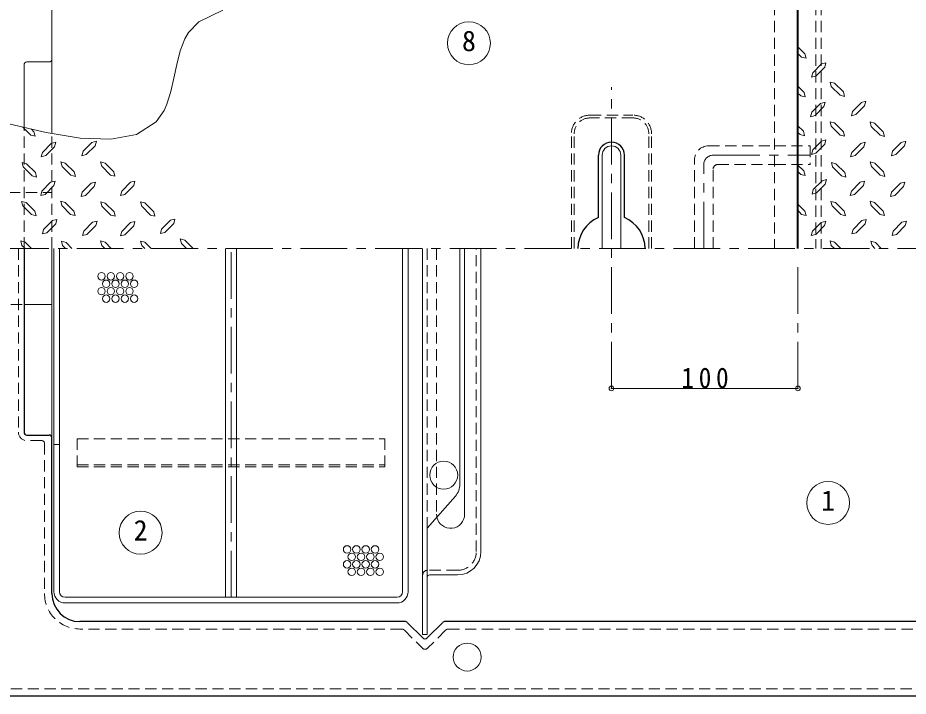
# Model space of a CAD drawing. Units: millimetres at full size, sheet at 1:5; details may follow other scales. Extents: x -1061 to 964, y -679 to 726.
# Drawn here: x -611.2 to -133.8, y 82.5 to 446.1 of the extents above; entities that cross this region are included whole.
import ezdxf
from ezdxf.enums import TextEntityAlignment as Align

# ---------------------------------------------------------------- set-up
doc = ezdxf.new("R2010")
doc.units = ezdxf.units.MM
doc.header["$LTSCALE"] = 5
doc.header["$PDMODE"] = 32
doc.header["$PDSIZE"] = 2.5
doc.linetypes.add('CHAIN1', pattern=[8, 5, -1, 1, -1])
doc.linetypes.add('DASHED1', pattern=[1.8, 1.2, -0.6])
doc.layers.add('0-0', color=4, linetype='Continuous', lineweight=9)
doc.styles.add('ＭＳ ゴシック', font='')
doc.styles.get('ＭＳ ゴシック').set_extended_font_data('MS Gothic')

msp = doc.modelspace()

# ---------------------------------------------------------------- linework, layer by layer
at = {"layer": '0-0', "color": 1, "lineweight": 40}
msp.add_line((-192.901, 322.457), (-192.901, 556.457), dxfattribs=at)
at = {"layer": '0-0', "color": 7, "linetype": 'DASHED1', "lineweight": 18}
for p, q in [((-205.401, 516.457), (-205.401, 322.457)), ((-180.401, 516.457), (-180.401, 322.457)), ((-304.401, 393.957), (-281.401, 393.957)), ((-281.401, 392.457), (-304.401, 392.457)), ((-314.401, 322.457), (-314.401, 383.957)), ((-312.901, 322.457), (-312.901, 383.957)), ((-272.901, 322.457), (-272.901, 383.957)), ((-271.401, 322.457), (-271.401, 383.957)), ((-240.901, 377.457), (-205.401, 377.457)), ((-248.401, 322.457), (-248.401, 369.957)), ((-238.401, 322.457), (-238.401, 364.957)), ((-235.901, 367.457), (-205.401, 367.457)), ((-610.901, 322.457), (-610.901, 223.957)), ((-598.401, 219.457), (-606.401, 219.457)), ((-596.901, 217.957), (-596.901, 137.457)), ((-405.386, 118.457), (-577.901, 118.457)), ((-403.972, 117.871), (-394.315, 108.214)), ((-381.83, 117.871), (-391.486, 108.214)), ((-5.386, 118.457), (-380.415, 118.457)), ((237.099, 86.457), (-622.901, 86.457))]:
    msp.add_line(p, q, dxfattribs=at)
at = {"layer": '0-0', "linetype": 'DASHED1'}
for p, q in [((-183.401, 516.457), (-183.401, 322.457)), ((-607.901, 322.457), (-607.901, 387.381)), ((-592.901, 322.457), (-592.901, 384.168)), ((-205.401, 377.457), (-186.401, 377.457)), ((-186.401, 377.457), (-186.401, 367.457)), ((-205.401, 367.457), (-186.401, 367.457)), ((-642.901, 352.457), (-592.901, 352.457)), ((-391.651, 172.457), (-391.651, 322.457)), ((-386.651, 322.457), (-386.651, 179.957)), ((-365.401, 159.957), (-365.401, 322.457)), ((-632.901, 292.457), (-607.901, 292.457)), ((-579.401, 205.457), (-579.401, 220.457)), ((-579.401, 220.457), (-414.401, 220.457)), ((-414.401, 205.457), (-414.401, 220.457)), ((-579.401, 206.457), (-414.401, 206.457)), ((-579.401, 205.457), (-414.401, 205.457)), ((-375.401, 149.957), (-391.651, 149.957))]:
    msp.add_line(p, q, dxfattribs=at)
at = {"layer": '0-0'}
for p, q in [((-592.901, 384.168), (-592.901, 507.457)), ((-189.263, 426.857), (-192.901, 430.64)), ((-190.988, 425.057), (-192.901, 426.969)), ((-190.988, 425.057), (-188.588, 424.457)), ((-189.263, 426.857), (-188.588, 424.457)), ((-607.901, 420.957), (-607.901, 387.381)), ((-606.401, 422.457), (-594.401, 422.457)), ((-180.338, 421.382), (-184.988, 416.657)), ((-180.338, 421.382), (-177.938, 422.057)), ((-178.538, 419.657), (-177.938, 422.057)), ((-185.663, 414.257), (-184.988, 416.657)), ((-178.538, 419.657), (-183.263, 414.932)), ((-183.263, 414.932), (-185.663, 414.257)), ((-175.688, 411.707), (-173.288, 411.032)), ((-175.013, 409.307), (-175.688, 411.707)), ((-168.563, 406.382), (-173.288, 411.032)), ((-189.638, 406.082), (-192.901, 409.475)), ((-191.363, 404.282), (-192.901, 405.819)), ((-189.638, 406.082), (-188.963, 403.682)), ((-170.288, 404.582), (-175.013, 409.307)), ((-168.563, 406.382), (-167.888, 403.982)), ((-191.363, 404.282), (-188.963, 403.682)), ((-170.288, 404.582), (-167.888, 403.982)), ((-158.888, 400.682), (-156.488, 401.357)), ((-157.163, 398.957), (-156.488, 401.357)), ((-180.788, 400.232), (-185.438, 395.507)), ((-178.988, 398.507), (-183.713, 393.707)), ((-180.788, 400.232), (-178.388, 400.832)), ((-178.988, 398.507), (-178.388, 400.832)), ((-158.888, 400.682), (-163.613, 395.957)), ((-157.163, 398.957), (-161.888, 394.232)), ((-186.113, 393.107), (-185.438, 395.507)), ((-183.713, 393.707), (-186.113, 393.107)), ((-604.288, 383.282), (-608.531, 387.524)), ((-189.938, 385.307), (-192.901, 388.269)), ((-175.688, 390.407), (-173.288, 389.807)), ((-175.088, 388.082), (-175.688, 390.407)), ((-170.288, 383.282), (-175.088, 388.082)), ((-168.563, 385.082), (-173.288, 389.807)), ((-154.238, 390.332), (-151.838, 389.657)), ((-153.638, 387.932), (-154.238, 390.332)), ((-148.913, 383.207), (-153.638, 387.932)), ((-147.188, 384.932), (-151.838, 389.657)), ((-604.288, 383.282), (-601.963, 382.682)), ((-602.563, 385.082), (-603.968, 386.486)), ((-602.563, 385.082), (-601.963, 382.682)), ((-191.738, 383.507), (-192.901, 384.669)), ((-191.738, 383.507), (-189.338, 382.907)), ((-189.938, 385.307), (-189.338, 382.907)), ((-170.288, 383.282), (-167.963, 382.682)), ((-168.563, 385.082), (-167.963, 382.682)), ((-148.913, 383.207), (-146.513, 382.532)), ((-147.188, 384.932), (-146.513, 382.532)), ((-593.263, 378.707), (-597.988, 373.982)), ((-593.263, 378.707), (-590.863, 379.382)), ((-591.538, 376.982), (-590.863, 379.382)), ((-571.513, 379.307), (-576.238, 374.582)), ((-571.513, 379.307), (-569.113, 379.982)), ((-569.788, 377.582), (-569.113, 379.982)), ((-180.338, 380.057), (-184.988, 375.332)), ((-178.538, 378.332), (-183.263, 373.532)), ((-180.338, 380.057), (-177.938, 380.657)), ((-178.538, 378.332), (-177.938, 380.657)), ((-159.263, 378.707), (-163.988, 373.982)), ((-159.263, 378.707), (-156.863, 379.382)), ((-157.538, 376.982), (-156.863, 379.382)), ((-137.513, 379.307), (-142.238, 374.582)), ((-137.513, 379.307), (-135.113, 379.982)), ((-135.788, 377.582), (-135.113, 379.982)), ((-591.538, 376.982), (-596.263, 372.257)), ((-185.663, 372.932), (-184.988, 375.332)), ((-183.263, 373.532), (-185.663, 372.932)), ((-157.538, 376.982), (-162.263, 372.257)), ((-608.938, 368.582), (-606.538, 367.907)), ((-608.338, 366.182), (-608.938, 368.582)), ((-601.813, 363.182), (-606.538, 367.907)), ((-588.163, 368.882), (-585.763, 368.207)), ((-587.488, 366.482), (-588.163, 368.882)), ((-581.038, 363.482), (-585.763, 368.207)), ((-566.863, 368.882), (-564.463, 368.282)), ((-566.263, 366.557), (-566.863, 368.882)), ((-559.738, 363.557), (-564.463, 368.282)), ((-174.938, 368.582), (-172.538, 367.907)), ((-174.338, 366.182), (-174.938, 368.582)), ((-167.813, 363.182), (-172.538, 367.907)), ((-154.163, 368.882), (-151.763, 368.207)), ((-153.488, 366.482), (-154.163, 368.882)), ((-147.038, 363.482), (-151.763, 368.207)), ((-603.538, 361.457), (-608.338, 366.182)), ((-601.813, 363.182), (-601.213, 360.782)), ((-582.763, 361.757), (-587.488, 366.482)), ((-581.038, 363.482), (-580.363, 361.082)), ((-561.463, 361.832), (-566.263, 366.557)), ((-559.738, 363.557), (-559.138, 361.157)), ((-189.713, 364.007), (-192.901, 367.194)), ((-191.438, 362.207), (-192.901, 363.669)), ((-189.713, 364.007), (-189.038, 361.607)), ((-169.538, 361.457), (-174.338, 366.182)), ((-167.813, 363.182), (-167.213, 360.782)), ((-148.763, 361.757), (-153.488, 366.482)), ((-147.038, 363.482), (-146.363, 361.082)), ((-603.538, 361.457), (-601.213, 360.782)), ((-593.638, 357.932), (-591.238, 358.532)), ((-591.838, 356.207), (-591.238, 358.532)), ((-582.763, 361.757), (-580.363, 361.082)), ((-571.963, 357.407), (-569.563, 358.082)), ((-570.238, 355.682), (-569.563, 358.082)), ((-561.463, 361.832), (-559.138, 361.157)), ((-550.813, 357.932), (-548.413, 358.532)), ((-549.088, 356.207), (-548.413, 358.532)), ((-191.438, 362.207), (-189.038, 361.607)), ((-179.963, 358.757), (-184.688, 354.032)), ((-179.963, 358.757), (-177.563, 359.432)), ((-178.238, 357.032), (-177.563, 359.432)), ((-169.538, 361.457), (-167.213, 360.782)), ((-159.638, 357.932), (-157.238, 358.532)), ((-157.838, 356.207), (-157.238, 358.532)), ((-148.763, 361.757), (-146.363, 361.082)), ((-137.963, 357.407), (-135.563, 358.082)), ((-136.238, 355.682), (-135.563, 358.082)), ((-593.638, 357.932), (-598.288, 353.207)), ((-591.838, 356.207), (-596.563, 351.407)), ((-571.963, 357.407), (-576.688, 352.682)), ((-570.238, 355.682), (-574.963, 350.957)), ((-550.813, 357.932), (-555.538, 353.207)), ((-549.088, 356.207), (-553.813, 351.407)), ((-178.238, 357.032), (-182.963, 352.307)), ((-159.638, 357.932), (-164.288, 353.207)), ((-157.838, 356.207), (-162.563, 351.407)), ((-137.963, 357.407), (-142.688, 352.682)), ((-136.238, 355.682), (-140.963, 350.957)), ((-598.963, 350.807), (-598.288, 353.207)), ((-596.563, 351.407), (-598.963, 350.807)), ((-577.288, 350.282), (-576.688, 352.682)), ((-574.963, 350.957), (-577.288, 350.282)), ((-556.138, 350.807), (-555.538, 353.207)), ((-553.813, 351.407), (-556.138, 350.807)), ((-164.963, 350.807), (-164.288, 353.207)), ((-162.563, 351.407), (-164.963, 350.807)), ((-143.288, 350.282), (-142.688, 352.682)), ((-140.963, 350.957), (-143.288, 350.282)), ((-609.238, 347.732), (-606.838, 347.132)), ((-608.563, 345.407), (-609.238, 347.732)), ((-603.838, 340.682), (-608.563, 345.407)), ((-602.113, 342.407), (-606.838, 347.132)), ((-588.238, 347.882), (-585.838, 347.207)), ((-587.638, 345.482), (-588.238, 347.882)), ((-582.913, 340.757), (-587.638, 345.482)), ((-581.188, 342.557), (-585.838, 347.207)), ((-566.713, 347.432), (-564.313, 346.832)), ((-566.113, 345.107), (-566.713, 347.432)), ((-561.313, 340.382), (-566.113, 345.107)), ((-559.588, 342.107), (-564.313, 346.832)), ((-540.088, 340.382), (-544.813, 345.182)), ((-538.363, 342.182), (-543.088, 346.907)), ((-189.263, 342.557), (-192.901, 346.194)), ((-175.238, 347.732), (-172.838, 347.132)), ((-174.563, 345.407), (-175.238, 347.732)), ((-169.838, 340.682), (-174.563, 345.407)), ((-168.113, 342.407), (-172.838, 347.132)), ((-154.238, 347.882), (-151.838, 347.207)), ((-153.638, 345.482), (-154.238, 347.882)), ((-148.913, 340.757), (-153.638, 345.482)), ((-147.188, 342.557), (-151.838, 347.207)), ((-603.838, 340.682), (-601.438, 340.007)), ((-602.113, 342.407), (-601.438, 340.007)), ((-582.913, 340.757), (-580.513, 340.157)), ((-581.188, 342.557), (-580.513, 340.157)), ((-561.313, 340.382), (-558.988, 339.707)), ((-559.588, 342.107), (-558.988, 339.707)), ((-540.088, 340.382), (-537.763, 339.782)), ((-538.363, 342.182), (-537.763, 339.782)), ((-190.988, 340.757), (-192.901, 342.942)), ((-190.988, 340.757), (-188.588, 340.157)), ((-189.263, 342.557), (-188.588, 340.157)), ((-169.838, 340.682), (-167.438, 340.007)), ((-168.113, 342.407), (-167.438, 340.007)), ((-148.913, 340.757), (-146.513, 340.157)), ((-147.188, 342.557), (-146.513, 340.157)), ((-592.663, 337.457), (-597.388, 332.732)), ((-590.863, 335.732), (-595.663, 330.932)), ((-592.663, 337.457), (-590.263, 338.057)), ((-590.863, 335.732), (-590.263, 338.057)), ((-571.138, 336.557), (-575.863, 331.832)), ((-569.413, 334.832), (-574.138, 330.032)), ((-571.138, 336.557), (-568.738, 337.157)), ((-569.413, 334.832), (-568.738, 337.157)), ((-550.888, 336.332), (-555.538, 331.607)), ((-550.888, 336.332), (-548.488, 336.932)), ((-549.088, 334.607), (-548.488, 336.932)), ((-529.438, 337.607), (-534.163, 332.882)), ((-527.638, 335.882), (-532.438, 331.082)), ((-529.438, 337.607), (-527.038, 338.207)), ((-527.638, 335.882), (-527.038, 338.207)), ((-180.413, 336.482), (-185.138, 331.757)), ((-178.688, 334.757), (-183.413, 329.957)), ((-180.413, 336.482), (-178.013, 337.082)), ((-178.688, 334.757), (-178.013, 337.082)), ((-158.663, 337.457), (-163.388, 332.732)), ((-156.863, 335.732), (-161.663, 330.932)), ((-158.663, 337.457), (-156.263, 338.057)), ((-156.863, 335.732), (-156.263, 338.057)), ((-137.138, 336.557), (-141.863, 331.832)), ((-135.413, 334.832), (-140.138, 330.032)), ((-137.138, 336.557), (-134.738, 337.157)), ((-135.413, 334.832), (-134.738, 337.157)), ((-597.988, 330.332), (-597.388, 332.732)), ((-595.663, 330.932), (-597.988, 330.332)), ((-534.763, 330.482), (-534.163, 332.882)), ((-532.438, 331.082), (-534.763, 330.482)), ((-185.813, 329.357), (-185.138, 331.757)), ((-183.413, 329.957), (-185.813, 329.357)), ((-163.988, 330.332), (-163.388, 332.732)), ((-161.663, 330.932), (-163.988, 330.332)), ((-609.688, 326.507), (-607.288, 325.832)), ((-609.013, 324.107), (-609.688, 326.507)), ((-603.913, 322.457), (-607.288, 325.832)), ((-587.788, 326.357), (-585.388, 325.757)), ((-587.188, 324.032), (-587.788, 326.357)), ((-582.215, 322.457), (-585.388, 325.757)), ((-566.863, 326.507), (-564.463, 325.832)), ((-566.263, 324.107), (-566.863, 326.507)), ((-561.088, 322.457), (-564.463, 325.832)), ((-539.713, 322.457), (-543.088, 325.832)), ((-520.738, 322.457), (-523.438, 325.157)), ((-517.18, 322.457), (-521.713, 326.882)), ((-175.688, 326.507), (-173.288, 325.832)), ((-175.013, 324.107), (-175.688, 326.507)), ((-169.913, 322.457), (-173.288, 325.832)), ((-153.788, 326.357), (-151.388, 325.757)), ((-153.188, 324.032), (-153.788, 326.357)), ((-148.215, 322.457), (-151.388, 325.757)), ((-607.363, 322.457), (-609.013, 324.107)), ((-591.901, 322.457), (-591.901, 217.457)), ((-588.901, 322.457), (-588.901, 217.457)), ((-585.613, 322.457), (-587.188, 324.032)), ((-564.613, 322.457), (-566.263, 324.107)), ((-371.651, 322.457), (-371.651, 179.957)), ((-362.901, 159.957), (-362.901, 322.457)), ((-173.363, 322.457), (-175.013, 324.107)), ((-151.613, 322.457), (-153.188, 324.032)), ((-592.901, 220.957), (-592.901, 292.457)), ((-192.901, 247.457), (-292.901, 247.457)), ((-375.401, 147.457), (-390.401, 147.457))]:
    msp.add_line(p, q, dxfattribs=at)
at = {"layer": '0-0', "linetype": 'CHAIN1'}
for p, q in [((-292.901, 247.457), (-292.901, 408.957)), ((-238.401, 372.457), (-186.401, 372.457)), ((-243.401, 322.457), (-243.401, 367.457)), ((-699.567, 322.457), (432.099, 322.457)), ((-496.901, 135.457), (-496.901, 322.457)), ((-192.901, 312.457), (-192.901, 247.457))]:
    msp.add_line(p, q, dxfattribs=at)
at = {"layer": '0-0', "color": 5, "lineweight": 25}
for p, q in [((-299.901, 339.04), (-299.901, 372.457)), ((-285.901, 339.04), (-285.901, 372.457)), ((-607.901, 322.457), (-607.901, 223.957)), ((-606.401, 222.457), (-594.401, 222.457)), ((-592.901, 137.457), (-592.901, 220.957)), ((-403.729, 122.457), (-577.901, 122.457)), ((-402.315, 121.871), (-394.315, 113.871)), ((-383.486, 121.871), (-391.486, 113.871)), ((-3.729, 122.457), (-382.072, 122.457)), ((237.099, 82.457), (-622.901, 82.457))]:
    msp.add_line(p, q, dxfattribs=at)
at = {"layer": '0-0', "color": 7, "lineweight": 18}
for p, q in [((-297.901, 322.457), (-297.901, 372.457)), ((-287.901, 322.457), (-287.901, 372.457)), ((-592.901, 322.457), (-592.901, 292.457)), ((-499.901, 135.457), (-499.901, 322.457)), ((-493.901, 135.457), (-493.901, 322.457)), ((-404.901, 138.457), (-404.901, 322.457)), ((-401.901, 322.457), (-401.901, 138.457)), ((-394.151, 115.457), (-394.151, 322.457)), ((-374.151, 322.457), (-374.151, 196.214)), ((-592.901, 292.457), (-607.901, 292.457)), ((-591.901, 138.457), (-591.901, 217.457)), ((-376.625, 189.629), (-391.651, 172.457)), ((-391.651, 115.457), (-391.651, 172.457)), ((-585.901, 135.457), (-407.901, 135.457)), ((-407.901, 132.457), (-585.901, 132.457)), ((-394.151, 115.457), (-391.651, 115.457))]:
    msp.add_line(p, q, dxfattribs=at)
for points in [[(-501.28, 450.245), (-514.249, 444.014), (-519.705, 438.185), (-521.608, 434.859), (-524.137, 428.344), (-526.018, 421.186), (-527.6, 413.787), (-529.236, 406.549), (-531.277, 399.874), (-532.784, 396.418), (-537.075, 390.289), (-547.576, 383.596), (-561.382, 381.03), (-577.772, 381.692), (-596.023, 384.679), (-615.415, 389.091)], [(-588.901, 138.457), (-588.901, 217.457), (-591.901, 217.457)]]:
    msp.add_lwpolyline(points, dxfattribs=at)
at = {"layer": '0-0'}
for points in [[(-161.888, 394.232), (-164.288, 393.632), (-163.613, 395.957)], [(-569.788, 377.582), (-574.513, 372.857), (-576.838, 372.182), (-576.238, 374.582)], [(-135.788, 377.582), (-140.513, 372.857), (-142.838, 372.182), (-142.238, 374.582)], [(-596.263, 372.257), (-598.663, 371.657), (-597.988, 373.982)], [(-162.263, 372.257), (-164.663, 371.657), (-163.988, 373.982)], [(-182.963, 352.307), (-185.288, 351.632), (-184.688, 354.032)], [(-544.813, 345.182), (-545.488, 347.507), (-543.088, 346.907)], [(-549.088, 334.607), (-553.813, 329.807), (-556.213, 329.207), (-555.538, 331.607)], [(-574.138, 330.032), (-576.463, 329.432), (-575.863, 331.832)], [(-140.138, 330.032), (-142.463, 329.432), (-141.863, 331.832)], [(-543.163, 322.457), (-544.813, 324.107), (-545.488, 326.432), (-543.088, 325.832)], [(-523.438, 325.157), (-524.113, 327.557), (-521.713, 326.882)]]:
    msp.add_lwpolyline(points, dxfattribs=at)
at = {"layer": '0-0', "color": 7, "lineweight": 18}
for centre in [(-369.319, 432.481), (-176.732, 186.035), (-545.38, 170.113)]:
    msp.add_circle(centre, 11.5, dxfattribs=at)
at = {"layer": '0-0'}
for centre, radius in [((-566.358, 307.566), 2), ((-563.858, 303.566), 2), ((-561.358, 307.566), 2), ((-558.858, 303.566), 2), ((-556.358, 307.566), 2), ((-553.858, 303.566), 2), ((-551.358, 307.566), 2), ((-548.858, 303.566), 2), ((-566.358, 299.566), 2), ((-561.358, 299.566), 2), ((-556.358, 299.566), 2), ((-551.358, 299.566), 2), ((-563.858, 295.566), 2), ((-558.858, 295.566), 2), ((-553.858, 295.566), 2), ((-548.858, 295.566), 2), ((-382.855, 200.96), 7.5), ((-434.681, 161.146), 2), ((-429.681, 161.146), 2), ((-424.681, 161.146), 2), ((-419.681, 161.146), 2), ((-432.181, 157.146), 2), ((-427.181, 157.146), 2), ((-422.181, 157.146), 2), ((-417.181, 157.146), 2), ((-434.681, 153.146), 2), ((-429.681, 153.146), 2), ((-424.681, 153.146), 2), ((-419.681, 153.146), 2), ((-432.181, 149.146), 2), ((-427.181, 149.146), 2), ((-422.181, 149.146), 2), ((-417.181, 149.146), 2), ((-370.267, 103.442), 7.5)]:
    msp.add_circle(centre, radius, dxfattribs=at)
for centre, radius, start, end in [((-606.401, 420.957), 1.5, 90, 180), ((-594.401, 423.957), 1.5, 270, 0), ((-379.151, 179.957), 7.5, 192.24511, 0), ((-375.401, 159.957), 12.5, 270, 0), ((-390.401, 146.207), 1.25, 90, 180)]:
    msp.add_arc(centre, radius, start, end, dxfattribs=at)
at = {"layer": '0-0', "color": 7, "linetype": 'DASHED1', "lineweight": 18}
for centre, radius, start, end in [((-304.401, 383.957), 10, 90, 180), ((-304.401, 383.957), 8.5, 90, 180), ((-281.401, 383.957), 10, 0, 90), ((-281.401, 383.957), 8.5, 0, 90), ((-240.901, 369.957), 7.5, 90, 180), ((-235.901, 364.957), 2.5, 90, 180), ((-606.401, 223.957), 4.5, 180, 270), ((-598.401, 217.957), 1.5, 0, 90), ((-577.901, 137.457), 19, 180, 270), ((-405.386, 116.457), 2, 45, 90), ((-380.415, 116.457), 2, 90, 135), ((-392.901, 109.628), 2, 225, 315)]:
    msp.add_arc(centre, radius, start, end, dxfattribs=at)
at = {"layer": '0-0', "color": 5, "lineweight": 25}
for centre, radius, start, end in [((-292.901, 372.457), 7, 0, 180), ((-292.901, 322.457), 18, 112.88538, 180), ((-292.901, 322.457), 18, 0, 67.11462), ((-606.401, 223.957), 1.5, 180, 270), ((-594.401, 220.957), 1.5, 0, 90), ((-577.901, 137.457), 15, 180, 270), ((-403.729, 120.457), 2, 45, 90), ((-382.072, 120.457), 2, 90, 135), ((-392.901, 115.285), 2, 225, 315)]:
    msp.add_arc(centre, radius, start, end, dxfattribs=at)
at = {"layer": '0-0', "color": 7, "lineweight": 18}
for centre, radius, start, end in [((-292.901, 372.457), 5, 0, 180), ((-384.151, 196.214), 10, 318.81407, 0), ((-585.901, 138.457), 6, 180, 270), ((-585.901, 138.457), 3, 180, 270), ((-407.901, 138.457), 3, 270, 0), ((-407.901, 138.457), 6, 270, 0)]:
    msp.add_arc(centre, radius, start, end, dxfattribs=at)
at = {"layer": '0-0', "linetype": 'CHAIN1'}
msp.add_arc((-238.401, 367.457), 5, 90, 180, dxfattribs=at)
at = {"layer": '0-0', "linetype": 'DASHED1'}
for centre, radius, start, end in [((-379.151, 179.957), 7.5, 180, 192.24511), ((-375.401, 159.957), 10, 270, 0), ((-391.651, 147.457), 2.5, 90, 180)]:
    msp.add_arc(centre, radius, start, end, dxfattribs=at)
at = {"layer": '0-0'}
for p in [(-292.901, 247.457), (-192.901, 247.457)]:
    msp.add_point(p, dxfattribs=at)

# ---------------------------------------------------------------- texts
at = {"layer": '0-0', "color": 7, "style": 'ＭＳ ゴシック'}
for s, p in [('8', (-373.069, 424.981)), ('1', (-180.482, 178.535)), ('2', (-549.13, 162.613))]:
    msp.add_text(s, height=11, dxfattribs=at).set_placement(p, align=Align.BOTTOM_LEFT)
at = {"layer": '0-0', "color": 7, "insert": (-255.401, 247.457), "char_height": 11, "attachment_point": 7, "style": 'ＭＳ ゴシック'}
msp.add_mtext('\\T1.38;\\W0.9;100', dxfattribs=at)

doc.saveas('drawing.dxf')
